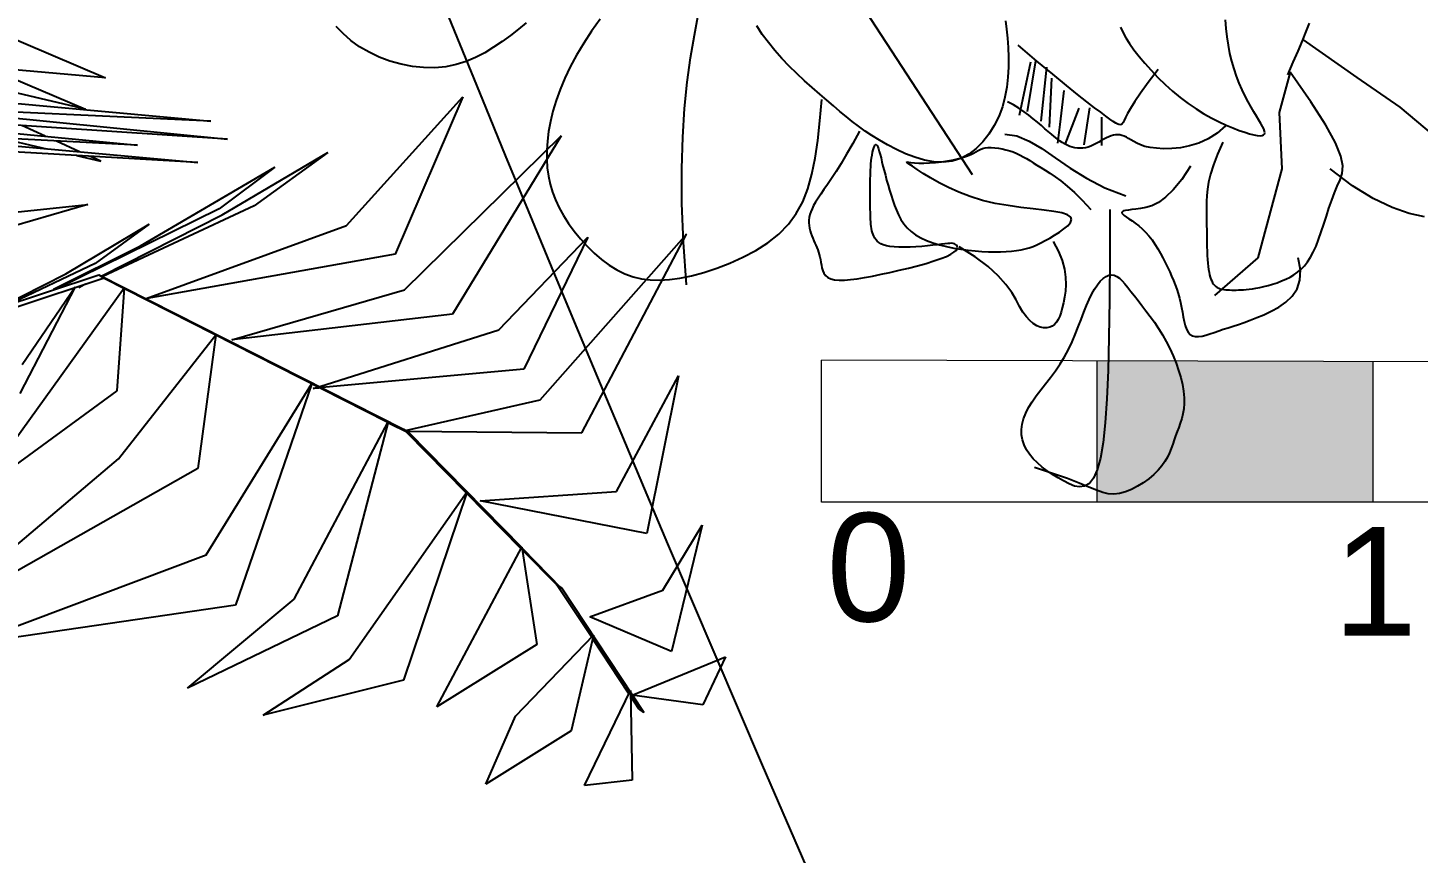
# Model space of a CAD drawing. Header units: metres. Extents: x 10 to 239, y 2 to 253.
# Drawn here: x 80.81 to 85.85, y 92.05 to 95.04 of the extents above; entities that cross this region are included whole.
import ezdxf

# ---------------------------------------------------------------- set-up
doc = ezdxf.new("R2010")
doc.units = ezdxf.units.M
doc.header["$MEASUREMENT"] = 0
for name, color, linetype in [('1', 7, 'Continuous'), ('1gris oscuro', 253, 'Continuous'), ('cot200', 9, 'Continuous')]:
    doc.layers.add(name, color=color, linetype=linetype)
doc.layers.add('barrera', color=7, linetype='Continuous', lineweight=0, true_color=0x9dbb63)
doc.layers.add('bloques ARBOLES', color=7, linetype='Continuous', true_color=0xb8d897)
doc.styles.add('Annotative', font='arial.ttf')

# ---------------------------------------------------------------- blocks, each defined once
blk = doc.blocks.new('A$C6F4E7DED')
for p, q in [((1323, 623.1), (1116.3, 306.1)), ((872.7, 446.1), (873.5, 454.3)), ((1084.4, 453.5), (1083.4, 445.3)), ((1382.6, 439.7), (1378.8, 460.6)), ((1472.9, 454.8), (1481.1, 443.3)), ((793.4, 451.2), (796.4, 443.1)), ((796.4, 443.1), (799.9, 434.3)), ((871.8, 438.1), (872.7, 446.1)), ((971.8, 442.4), (968.9, 437.1)), ((974.2, 447.4), (971.8, 442.4)), ((1083.4, 445.3), (1082.6, 436.7)), ((1311.7, 432.5), (1317.5, 440.4)), ((1317.5, 440.4), (1322.6, 448.5)), ((1481.1, 443.3), (1488.6, 431.9)), ((1543.9, 451.4), (1551.3, 445.3)), ((1551.3, 445.3), (1558.9, 439.4)), ((1711.8, 434.5), (1719.3, 441.1)), ((1719.3, 441.1), (1726.1, 447.9)), ((747.2, 399), (798.8, 435.1)), ((799.9, 434.3), (804, 424.4)), ((869.2, 422.2), (870.7, 430)), ((870.7, 430), (871.8, 438.1)), ((965.4, 431.6), (961.2, 425.6)), ((968.9, 437.1), (965.4, 431.6)), ((1054.2, 414.8), (1072.1, 429.9)), ((1081.9, 427.7), (1081.5, 418.5)), ((1082.6, 436.7), (1081.9, 427.7)), ((1305.5, 424.8), (1311.7, 432.5)), ((1386.2, 417.9), (1382.6, 439.7)), ((1488.6, 431.9), (1495.5, 420.5)), ((1558.9, 439.4), (1566.8, 433.5)), ((1566.8, 433.5), (1575, 428)), ((1575, 428), (1583.4, 422.8)), ((1694.4, 423.2), (1703.5, 428.5)), ((1703.5, 428.5), (1711.8, 434.5)), ((804, 424.4), (808.8, 413.6)), ((808.8, 413.6), (814.2, 401.6)), ((865.3, 407.3), (867.4, 414.6)), ((867.4, 414.6), (869.2, 422.2)), ((956.4, 419.3), (950.9, 412.8)), ((961.2, 425.6), (956.4, 419.3)), ((1038.9, 402.1), (1054.2, 414.8)), ((1055.7, 414.9), (1063.7, 366.4)), ((1060.5, 413.8), (1071.2, 362.7)), ((1081.5, 418.5), (1081.5, 409)), ((1291.6, 409.9), (1298.7, 417.3)), ((1298.7, 417.3), (1305.5, 424.8)), ((1389.4, 394.6), (1386.2, 417.9)), ((1495.5, 420.5), (1501.6, 409.3)), ((1583.4, 422.8), (1592.3, 418.3)), ((1592.3, 418.3), (1601.4, 414.4)), ((1601.4, 414.4), (1611, 411.4)), ((1663.8, 411.7), (1674.4, 414.7)), ((1674.4, 414.7), (1684.6, 418.6)), ((1684.6, 418.6), (1694.4, 423.2)), ((791.6, 375.7), (811.6, 404.2)), ((811.6, 404.2), (822, 365.5)), ((860.3, 393.5), (862.9, 400.2)), ((862.9, 400.2), (865.3, 407.3)), ((938, 406.7), (947.5, 394.4)), ((944.8, 406), (938.3, 399.2)), ((950.9, 412.8), (944.8, 406)), ((1026, 391.5), (1038.9, 402.1)), ((1045, 409), (1050.4, 357.3)), ((1081.5, 409), (1082, 399.5)), ((1276.9, 396), (1284.3, 402.8)), ((1284.3, 402.8), (1291.6, 409.9)), ((1501.6, 409.3), (1506.9, 398.3)), ((1611, 411.4), (1621, 409.3)), ((1621, 409.3), (1631.4, 408.4)), ((1631.4, 408.4), (1642.1, 408.5)), ((1642.1, 408.5), (1652.9, 409.6)), ((1652.9, 409.6), (1663.8, 411.7)), ((705.9, 370.7), (747.2, 399)), ((854.7, 381.3), (857.5, 387.2)), ((857.5, 387.2), (860.3, 393.5)), ((931.4, 392.5), (924.2, 386)), ((938.3, 399.2), (931.4, 392.5)), ((947.5, 394.4), (954.9, 384.2)), ((1015.2, 382.8), (1026, 391.5)), ((1028.5, 386.6), (1032.2, 354.1)), ((1040.2, 398.4), (1042.4, 351.5)), ((1082, 399.5), (1083.1, 389.9)), ((1083.1, 389.9), (1084.9, 380.3)), ((1262.5, 383.2), (1269.6, 389.4)), ((1269.6, 389.4), (1276.9, 396)), ((1392, 369.4), (1389.4, 394.6)), ((1506.9, 398.3), (1511.4, 387.6)), ((1511.4, 387.6), (1515.2, 377.1)), ((777.4, 353.5), (791.6, 375.7)), ((849, 370.7), (851.8, 375.7)), ((851.8, 375.7), (854.7, 381.3)), ((909.2, 374.1), (901.6, 368.9)), ((916.8, 379.8), (909.2, 374.1)), ((924.2, 386), (916.8, 379.8)), ((954.9, 384.2), (960.4, 376)), ((960.4, 376), (964.5, 369.5)), ((999.1, 370.1), (1006.3, 375.8)), ((1006.3, 375.8), (1015.2, 382.8)), ((1076.8, 372.8), (1082.5, 375.8)), ((1084.9, 380.3), (1087.4, 370.9)), ((1249.3, 371.8), (1255.7, 377.3)), ((1255.7, 377.3), (1262.5, 383.2)), ((1262.3, 357.5), (1260.5, 378.1)), ((1515.2, 377.1), (1518.2, 366.9)), ((602.7, 283), (705.9, 370.7)), ((822, 365.5), (819.4, 311.4)), ((841.6, 358.3), (843.9, 361.9)), ((843.9, 361.9), (846.4, 366.1)), ((846.4, 366.1), (849, 370.7)), ((886.7, 360.1), (879.6, 356.5)), ((894.1, 364.2), (886.7, 360.1)), ((901.6, 368.9), (894.1, 364.2)), ((964.5, 369.5), (967.3, 364.5)), ((967.3, 364.5), (969.2, 360.7)), ((969.2, 360.7), (970.5, 358)), ((984.4, 359.2), (988.3, 362.1)), ((988.3, 362.1), (993.1, 365.7)), ((992.3, 361.1), (992.3, 333.9)), ((993.1, 365.7), (999.1, 370.1)), ((1004, 370.1), (1009.3, 334.4)), ((1014.1, 369.6), (1027.4, 335)), ((1057.7, 359.6), (1062, 362.9)), ((1062, 362.9), (1066.6, 366.3)), ((1066.6, 366.3), (1071.6, 369.6)), ((1071.6, 369.6), (1076.8, 372.8)), ((1087.4, 370.9), (1090.9, 361.7)), ((1090.9, 361.7), (1095.2, 353)), ((1231.3, 356.9), (1237.2, 361.6)), ((1237.2, 361.6), (1243.2, 366.6)), ((1243.2, 366.6), (1249.3, 371.8)), ((1393.8, 342), (1392, 369.4)), ((1518.2, 366.9), (1520.6, 357)), ((768.1, 336.6), (777.4, 353.5)), ((835.7, 346.2), (836, 347.8)), ((836, 347.8), (836.8, 349.8)), ((836.8, 349.8), (838, 352.2)), ((838, 352.2), (839.6, 355)), ((839.6, 355), (841.6, 358.3)), ((855.1, 346.6), (850.4, 345.2)), ((860.4, 348.4), (855.1, 346.6)), ((866.3, 350.7), (860.4, 348.4)), ((872.7, 353.3), (866.3, 350.7)), ((879.6, 356.5), (872.7, 353.3)), ((873.5, 352.6), (881.6, 345.7)), ((970.5, 358), (971.6, 356.1)), ((971.6, 356.1), (972.5, 354.7)), ((972.5, 354.7), (973.6, 354)), ((973.6, 354), (974.9, 353.8)), ((974.9, 353.8), (976.6, 354.2)), ((976.6, 354.2), (978.6, 355.3)), ((978.6, 355.3), (981.2, 356.9)), ((981.2, 356.9), (984.4, 359.2)), ((1032.2, 354.1), (1034.4, 336)), ((1040.4, 344.7), (1043.4, 347.3)), ((1043.4, 347.3), (1046.6, 350)), ((1046.6, 350), (1050, 353.1)), ((1050, 353.1), (1053.7, 356.2)), ((1053.7, 356.2), (1057.7, 359.6)), ((1095.2, 353), (1100.2, 344.8)), ((1212.4, 343.4), (1219, 347.8)), ((1219, 347.8), (1225.3, 352.3)), ((1224.3, 347.5), (1230.8, 335.7)), ((1225.3, 352.3), (1231.3, 356.9)), ((1264.4, 338.7), (1262.3, 357.5)), ((1520.6, 357), (1522.4, 347.4)), ((1522.4, 347.4), (1523.5, 338.2)), ((762.9, 323.8), (768.1, 336.6)), ((836, 344.9), (835.7, 346.2)), ((836.9, 344), (836, 344.9)), ((838.3, 343.5), (836.9, 344)), ((840.4, 343.3), (838.3, 343.5)), ((843.1, 343.6), (840.4, 343.3)), ((846.4, 344.2), (843.1, 343.6)), ((850.4, 345.2), (846.4, 344.2)), ((876.1, 337.2), (881.2, 325.5)), ((881.6, 345.7), (890.2, 340.3)), ((890.2, 340.3), (899, 336.3)), ((899, 336.3), (907.9, 333.5)), ((907.9, 333.5), (916.7, 331.8)), ((950.7, 333.1), (954.9, 334.5)), ((954.9, 334.5), (958.5, 336)), ((958.5, 336), (961.5, 337.6)), ((961.5, 337.6), (964.1, 339.2)), ((964.1, 339.2), (966.4, 340.6)), ((966.4, 340.6), (968.5, 341.9)), ((968.5, 341.9), (970.6, 342.9)), ((970.6, 342.9), (972.7, 343.6)), ((972.7, 343.6), (974.7, 344)), ((974.7, 344), (976.8, 344.2)), ((976.8, 344.2), (978.8, 344.1)), ((978.8, 344.1), (980.9, 343.8)), ((980.9, 343.8), (983.1, 343.2)), ((983.1, 343.2), (985.3, 342.3)), ((985.3, 342.3), (987.6, 341.2)), ((987.6, 341.2), (990, 340)), ((990, 340), (992.4, 338.6)), ((992.4, 338.6), (994.9, 337.2)), ((994.9, 337.2), (997.4, 335.8)), ((997.4, 335.8), (999.9, 334.5)), ((999.9, 334.5), (1002.5, 333.4)), ((1002.5, 333.4), (1005.1, 332.4)), ((1022.8, 333.1), (1025.3, 334.2)), ((1025.3, 334.2), (1027.7, 335.4)), ((1027.7, 335.4), (1030.1, 336.8)), ((1030.1, 336.8), (1032.5, 338.5)), ((1032.5, 338.5), (1035, 340.3)), ((1035, 340.3), (1037.7, 342.4)), ((1037.7, 342.4), (1040.4, 344.7)), ((1061.8, 338.2), (1049.7, 330.9)), ((1073.5, 343.1), (1061.8, 338.2)), ((1085, 344.9), (1073.5, 343.1)), ((1100.2, 344.8), (1106, 337.4)), ((1106, 337.4), (1112.5, 330.9)), ((1189, 330), (1197.4, 334.4)), ((1197.4, 334.4), (1205.2, 338.9)), ((1205.2, 338.9), (1212.4, 343.4)), ((1207.5, 334), (1206.9, 332.6)), ((1208.2, 334.8), (1207.5, 334)), ((1208.8, 335), (1208.2, 334.8)), ((1209.5, 334.5), (1208.8, 335)), ((1210.1, 333.4), (1209.5, 334.5)), ((1210.7, 331.8), (1210.1, 333.4)), ((1230.8, 335.7), (1236.7, 325.5)), ((1266.8, 321.8), (1264.4, 338.7)), ((1394.7, 311.8), (1393.8, 342)), ((1523.5, 338.2), (1524.1, 329.3)), ((761, 314.3), (762.9, 323.8)), ((881.2, 325.5), (885.1, 315.3)), ((916.7, 331.8), (925, 330.9)), ((925, 330.9), (932.8, 330.7)), ((932.8, 330.7), (939.7, 331.2)), ((939.7, 331.2), (945.7, 332)), ((945.7, 332), (950.7, 333.1)), ((1005.1, 332.4), (1007.7, 331.8)), ((1007.7, 331.8), (1010.2, 331.4)), ((1010.2, 331.4), (1012.8, 331.2)), ((1012.8, 331.2), (1015.3, 331.4)), ((1015.3, 331.4), (1017.9, 331.7)), ((1017.9, 331.7), (1020.4, 332.3)), ((1020.4, 332.3), (1022.8, 333.1)), ((1036.7, 322), (1022.5, 312.3)), ((1049.7, 330.9), (1036.7, 322)), ((1064.2, 321.3), (1061, 319.4)), ((1067.3, 323.1), (1064.2, 321.3)), ((1070.4, 324.8), (1067.3, 323.1)), ((1073.6, 326.3), (1070.4, 324.8)), ((1076.9, 327.7), (1073.6, 326.3)), ((1080.3, 328.9), (1076.9, 327.7)), ((1083.9, 329.9), (1080.3, 328.9)), ((1087.6, 330.8), (1083.9, 329.9)), ((1091.2, 331.4), (1087.6, 330.8)), ((1094.7, 331.8), (1091.2, 331.4)), ((1098.1, 332), (1094.7, 331.8)), ((1101.2, 331.9), (1098.1, 332)), ((1103.9, 331.6), (1101.2, 331.9)), ((1106.4, 331), (1103.9, 331.6)), ((1108.5, 330.1), (1106.4, 331)), ((1110.6, 329.1), (1108.5, 330.1)), ((1112.7, 327.9), (1110.6, 329.1)), ((1112.5, 330.9), (1119.6, 325.5)), ((1115, 326.6), (1112.7, 327.9)), ((1117.6, 325.2), (1115, 326.6)), ((1120.8, 323.9), (1117.6, 325.2)), ((1119.6, 325.5), (1127.3, 321.5)), ((1124.6, 322.6), (1120.8, 323.9)), ((1129.1, 321.3), (1124.6, 322.6)), ((1127.3, 321.5), (1135.5, 318.9)), ((1134.3, 320.2), (1129.1, 321.3)), ((1139.9, 319.2), (1134.3, 320.2)), ((1153, 318.3), (1162.1, 319.9)), ((1162.1, 319.9), (1171.2, 322.6)), ((1171.2, 322.6), (1180.3, 326)), ((1180.3, 326), (1189, 330)), ((1203.7, 322), (1202.8, 318.3)), ((1204.6, 325.3), (1203.7, 322)), ((1205.4, 328.2), (1204.6, 325.3)), ((1206.1, 330.7), (1205.4, 328.2)), ((1206.9, 332.6), (1206.1, 330.7)), ((1211.3, 329.8), (1210.7, 331.8)), ((1211.8, 327.4), (1211.3, 329.8)), ((1212.3, 324.8), (1211.8, 327.4)), ((1212.8, 322), (1212.3, 324.8)), ((1213.1, 319.1), (1212.8, 322)), ((1236.7, 325.5), (1242, 316.7)), ((1269.9, 306.4), (1266.8, 321.8)), ((1524.1, 320.7), (1523.6, 312.5)), ((1524.1, 329.3), (1524.1, 320.7)), ((751.6, 295.2), (773, 311.4)), ((761.5, 307), (761, 314.3)), ((763.6, 301), (761.5, 307)), ((819.4, 311.4), (842.6, 226.4)), ((885.1, 315.3), (887.8, 306.6)), ((887.8, 306.6), (889.7, 298.9)), ((907.1, 314), (915.5, 301.2)), ((1022.5, 312.3), (1006.7, 302.5)), ((1041.8, 307.3), (1036.8, 304)), ((1046.3, 310.2), (1041.8, 307.3)), ((1050.4, 312.7), (1046.3, 310.2)), ((1054.2, 315), (1050.4, 312.7)), ((1057.7, 317.3), (1054.2, 315)), ((1061, 319.4), (1057.7, 317.3)), ((1135.5, 318.9), (1144.1, 317.9)), ((1145.8, 318.3), (1139.9, 319.2)), ((1144.1, 317.9), (1153, 318.3)), ((1151.6, 317.6), (1145.8, 318.3)), ((1157.3, 317.2), (1151.6, 317.6)), ((1156.2, 302.9), (1163.2, 307.2)), ((1162.7, 317), (1157.3, 317.2)), ((1167.6, 317), (1162.7, 317)), ((1163.2, 307.2), (1169, 310.9)), ((1171.7, 317.3), (1167.6, 317)), ((1169, 310.9), (1173.6, 314)), ((1175, 317.7), (1171.7, 317.3)), ((1173.6, 314), (1176.8, 316.1)), ((1177.5, 318), (1175, 317.7)), ((1176.8, 316.1), (1178.7, 317.4)), ((1179, 318.2), (1177.5, 318)), ((1178.7, 317.4), (1179.4, 318.1)), ((1179.4, 318.1), (1179, 318.2)), ((1200.7, 310), (1199.5, 305.4)), ((1201.8, 314.2), (1200.7, 310)), ((1202.8, 318.3), (1201.8, 314.2)), ((1213.4, 316.2), (1213.1, 319.1)), ((1213.6, 313.3), (1213.4, 316.2)), ((1213.8, 310.5), (1213.6, 313.3)), ((1213.9, 307.7), (1213.8, 310.5)), ((1213.9, 304.9), (1213.9, 307.7)), ((1242, 316.7), (1246.8, 309)), ((1246.8, 309), (1251.2, 302.4)), ((1394.5, 278.4), (1394.7, 311.8)), ((1523.6, 312.5), (1522.5, 304.6)), ((731.8, 283.1), (751.6, 295.2)), ((766.3, 295.1), (763.6, 301)), ((769.1, 288.6), (766.3, 295.1)), ((889.7, 298.9), (890.8, 292.1)), ((915.5, 301.2), (923.5, 291.4)), ((989, 293.3), (969, 285.6)), ((1006.7, 302.5), (989, 293.3)), ((1025.1, 295), (1018.3, 288.9)), ((1031.2, 300), (1025.1, 295)), ((1036.8, 304), (1031.2, 300)), ((1129, 289.1), (1139, 293.6)), ((1139, 293.6), (1148.1, 298.3)), ((1148.1, 298.3), (1156.2, 302.9)), ((1197, 296), (1195.6, 291.1)), ((1198.3, 300.8), (1197, 296)), ((1199.5, 305.4), (1198.3, 300.8)), ((1214, 302.3), (1213.9, 304.9)), ((1214, 299.7), (1214, 302.3)), ((1214, 297.2), (1214, 299.7)), ((1214, 294.9), (1214, 297.2)), ((1214, 292.6), (1214, 294.9)), ((1251.2, 302.4), (1255, 296.7)), ((1255, 296.7), (1258.5, 291.8)), ((1273.8, 292.5), (1269.9, 306.4)), ((1520.8, 296.9), (1518.6, 289.3)), ((1522.5, 304.6), (1520.8, 296.9)), ((713.8, 274.5), (731.8, 283.1)), ((771.7, 281.5), (769.1, 288.6)), ((774.3, 274), (771.7, 281.5)), ((890.8, 292.1), (891.4, 286)), ((891.4, 286), (891.6, 280.2)), ((891.6, 280.2), (891.6, 274.7)), ((923.5, 291.4), (930.9, 284.3)), ((930.9, 284.3), (937.8, 279.4)), ((1010.8, 281.6), (1002.5, 272.7)), ((1018.3, 288.9), (1010.8, 281.6)), ((1094.3, 278.5), (1106.5, 281.3)), ((1106.5, 281.3), (1118.1, 284.9)), ((1118.1, 284.9), (1129, 289.1)), ((1192.5, 281.3), (1190.8, 276.5)), ((1194.1, 286.2), (1192.5, 281.3)), ((1195.6, 291.1), (1194.1, 286.2)), ((1214, 290.4), (1214, 292.6)), ((1214, 288.3), (1214, 290.4)), ((1214, 286.1), (1214, 288.3)), ((1214, 284), (1214, 286.1)), ((1214, 281.8), (1214, 284)), ((1214, 279.6), (1214, 281.8)), ((1258.5, 291.8), (1261.5, 287.3)), ((1261.5, 287.3), (1264.1, 283.3)), ((1264.1, 283.3), (1266.4, 279.7)), ((1278.7, 280), (1273.8, 292.5)), ((1284.9, 268.7), (1278.7, 280)), ((1515.7, 281.8), (1512.2, 274.3)), ((1518.6, 289.3), (1515.7, 281.8)), ((682.7, 265.7), (697.4, 268.9)), ((697.4, 268.9), (713.8, 274.5)), ((776.8, 266.3), (774.3, 274)), ((891.6, 274.7), (891.6, 269.1)), ((891.6, 269.1), (891.6, 263.5)), ((937.8, 279.4), (944.1, 276.2)), ((944.1, 276.2), (949.9, 274.4)), ((949.9, 274.4), (955, 273.4)), ((955, 273.4), (959.5, 273)), ((959.5, 273), (963.4, 272.6)), ((963.4, 272.6), (966.6, 272.1)), ((966.6, 272.1), (969.2, 271.7)), ((970.5, 266.8), (968.5, 265.3)), ((969.2, 271.7), (971.1, 271.2)), ((972, 268), (970.5, 266.8)), ((971.1, 271.2), (972.3, 270.6)), ((972.8, 269), (972, 268)), ((972.3, 270.6), (972.9, 269.9)), ((972.9, 269.9), (972.8, 269)), ((984.4, 272.7), (984.5, 226.9)), ((1021.9, 265.4), (1024.9, 267.6)), ((1024.9, 267.6), (1030.3, 269.3)), ((1030.3, 269.3), (1037.9, 270.7)), ((1037.9, 270.7), (1047.2, 271.9)), ((1047.2, 271.9), (1058, 273.2)), ((1058, 273.2), (1069.7, 274.6)), ((1069.7, 274.6), (1081.9, 276.3)), ((1081.9, 276.3), (1094.3, 278.5)), ((1187, 267.4), (1184.6, 263)), ((1189, 271.9), (1187, 267.4)), ((1190.8, 276.5), (1189, 271.9)), ((1213.8, 265.4), (1213.9, 267.7)), ((1213.9, 270.2), (1214, 272.6)), ((1213.9, 267.7), (1213.9, 270.2)), ((1214, 277.3), (1214, 279.6)), ((1214, 275), (1214, 277.3)), ((1214, 272.6), (1214, 275)), ((1266.4, 279.7), (1268.3, 276.4)), ((1268.3, 276.4), (1269.8, 273.3)), ((1269.8, 273.3), (1271.1, 270.4)), ((1271.1, 270.4), (1272, 267.7)), ((1272, 267.7), (1272.6, 265)), ((1292.5, 258.4), (1284.9, 268.7)), ((1393.1, 241.4), (1394.5, 278.4)), ((1508, 266.8), (1503.2, 259.3)), ((1512.2, 274.3), (1508, 266.8)), ((779.2, 258.6), (776.8, 266.3)), ((781.7, 251.1), (779.2, 258.6)), ((891.6, 258), (891.5, 252.5)), ((891.6, 263.5), (891.6, 258)), ((953.3, 254), (950.1, 250.8)), ((956.7, 256.9), (953.3, 254)), ((960, 259.4), (956.7, 256.9)), ((963.1, 261.7), (960, 259.4)), ((966, 263.6), (963.1, 261.7)), ((968.5, 265.3), (966, 263.6)), ((1021.1, 262.9), (1021.9, 265.4)), ((1022.2, 260.1), (1021.1, 262.9)), ((1024.7, 257.1), (1022.2, 260.1)), ((1028.4, 254), (1024.7, 257.1)), ((1032.7, 250.9), (1028.4, 254)), ((1178.7, 255.1), (1174.9, 251.5)), ((1181.9, 258.9), (1178.7, 255.1)), ((1184.6, 263), (1181.9, 258.9)), ((1212.4, 252.3), (1212.8, 254.3)), ((1212.8, 254.3), (1213.1, 256.4)), ((1213.1, 256.4), (1213.4, 258.5)), ((1213.4, 258.5), (1213.6, 260.7)), ((1213.6, 260.7), (1213.7, 263)), ((1213.7, 263), (1213.8, 265.4)), ((1272.3, 254.7), (1271.6, 252.2)), ((1272.7, 257.3), (1272.3, 254.7)), ((1272.6, 265), (1272.9, 262.4)), ((1272.9, 259.9), (1272.7, 257.3)), ((1272.9, 262.4), (1272.9, 259.9)), ((1301.7, 249.1), (1292.5, 258.4)), ((1503.2, 259.3), (1497.8, 251.8)), ((784.2, 244), (781.7, 251.1)), ((786.7, 237.5), (784.2, 244)), ((891.4, 242.1), (891.3, 237.3)), ((891.5, 247.2), (891.4, 242.1)), ((891.5, 252.5), (891.5, 247.2)), ((943.9, 243.4), (941.1, 239.3)), ((946.9, 247.3), (943.9, 243.4)), ((950.1, 250.8), (946.9, 247.3)), ((1037.4, 248), (1032.7, 250.9)), ((1038.6, 241.8), (1033.6, 232.4)), ((1042, 245.2), (1037.4, 248)), ((1046.4, 242.8), (1042, 245.2)), ((1050.4, 240.7), (1046.4, 242.8)), ((1054.2, 238.9), (1050.4, 240.7)), ((1133.3, 239.8), (1134.5, 240.1)), ((1134.5, 240.1), (1135.9, 240.2)), ((1135.9, 240.2), (1137.7, 240.1)), ((1137.7, 240.1), (1139.8, 240)), ((1139.8, 240), (1142.5, 239.7)), ((1153.9, 240.6), (1147.5, 238.7)), ((1160, 242.8), (1153.9, 240.6)), ((1165.6, 245.4), (1160, 242.8)), ((1170.6, 248.3), (1165.6, 245.4)), ((1174.9, 251.5), (1170.6, 248.3)), ((1203.8, 239.7), (1205.8, 240.9)), ((1205.8, 240.9), (1207.3, 242.2)), ((1207.3, 242.2), (1208.6, 243.7)), ((1208.6, 243.7), (1209.7, 245.2)), ((1209.7, 245.2), (1210.6, 246.9)), ((1210.6, 246.9), (1211.3, 248.6)), ((1211.3, 248.6), (1211.9, 250.4)), ((1211.9, 250.4), (1212.4, 252.3)), ((1267.2, 240.5), (1266.2, 238.3)), ((1268.2, 242.7), (1267.2, 240.5)), ((1269.1, 245), (1268.2, 242.7)), ((1270, 247.3), (1269.1, 245)), ((1270.9, 249.8), (1270, 247.3)), ((1271.6, 252.2), (1270.9, 249.8)), ((1312.2, 240.8), (1301.7, 249.1)), ((1323.8, 233.3), (1312.2, 240.8)), ((1390.3, 200.4), (1393.1, 241.4)), ((1491.8, 244.5), (1485.4, 237.5)), ((1497.8, 251.8), (1491.8, 244.5)), ((789.3, 231.8), (786.7, 237.5)), ((792.1, 226.8), (789.3, 231.8)), ((794.9, 222.4), (792.1, 226.8)), ((891, 228.6), (890.8, 224.8)), ((891.2, 232.8), (891, 228.6)), ((891.3, 237.3), (891.2, 232.8)), ((935.9, 230.6), (933.4, 226.2)), ((938.4, 235), (935.9, 230.6)), ((941.1, 239.3), (938.4, 235)), ((984.5, 226.9), (984.8, 186)), ((1033.6, 232.4), (1030.1, 223.7)), ((1058, 237.3), (1054.2, 238.9)), ((1061.7, 236), (1058, 237.3)), ((1065.5, 234.9), (1061.7, 236)), ((1069.5, 234), (1065.5, 234.9)), ((1073.9, 233.2), (1069.5, 234)), ((1078.6, 232.7), (1073.9, 233.2)), ((1083.7, 232.3), (1078.6, 232.7)), ((1089.1, 232), (1083.7, 232.3)), ((1094.8, 232), (1089.1, 232)), ((1100.8, 232.1), (1094.8, 232)), ((1107.1, 232.4), (1100.8, 232.1)), ((1100.9, 217.9), (1113.3, 227.1)), ((1113.6, 232.9), (1107.1, 232.4)), ((1113.3, 227.1), (1128.9, 236.7)), ((1120.3, 233.7), (1113.6, 232.9)), ((1127.1, 234.6), (1120.3, 233.7)), ((1134, 235.7), (1127.1, 234.6)), ((1130.5, 236.3), (1130.8, 237.5)), ((1130.8, 234.9), (1130.5, 236.3)), ((1130.8, 237.5), (1131.4, 238.5)), ((1131.8, 233.3), (1130.8, 234.9)), ((1131.4, 238.5), (1132.3, 239.2)), ((1133.8, 231.6), (1131.8, 233.3)), ((1132.3, 239.2), (1133.3, 239.8)), ((1136.7, 229.7), (1133.8, 231.6)), ((1140.8, 237.1), (1134, 235.7)), ((1140.9, 227.6), (1136.7, 229.7)), ((1147.5, 238.7), (1140.8, 237.1)), ((1146.4, 225.5), (1140.9, 227.6)), ((1142.5, 239.7), (1145.7, 239.3)), ((1145.7, 239.3), (1149.5, 238.8)), ((1149.5, 238.8), (1154, 238.3)), ((1154, 238.3), (1159.1, 237.8)), ((1159.1, 237.8), (1164.6, 237.3)), ((1164.6, 237.3), (1170.2, 236.9)), ((1170.2, 236.9), (1175.9, 236.6)), ((1175.9, 236.6), (1181.4, 236.5)), ((1181.4, 236.5), (1186.5, 236.5)), ((1186.5, 236.5), (1191.2, 236.7)), ((1191.2, 236.7), (1195.2, 237.1)), ((1195.2, 237.1), (1198.6, 237.8)), ((1198.6, 237.8), (1201.5, 238.6)), ((1201.5, 238.6), (1203.8, 239.7)), ((1262.2, 227.1), (1261.7, 224.6)), ((1262.9, 229.5), (1262.2, 227.1)), ((1263.6, 231.8), (1262.9, 229.5)), ((1264.4, 234), (1263.6, 231.8)), ((1265.3, 236.1), (1264.4, 234)), ((1266.2, 238.3), (1265.3, 236.1)), ((1336, 226.8), (1323.8, 233.3)), ((1348.6, 221.1), (1336, 226.8)), ((1478.6, 230.9), (1471.5, 224.8)), ((1485.4, 237.5), (1478.6, 230.9)), ((797.9, 218.7), (794.9, 222.4)), ((801, 215.4), (797.9, 218.7)), ((804.4, 212.6), (801, 215.4)), ((801.6, 214.7), (803.9, 226.4)), ((802.1, 204.8), (801.6, 214.7)), ((842.6, 226.4), (883.9, 190.3)), ((889.8, 215.2), (889.3, 212.5)), ((890.2, 218.1), (889.8, 215.2)), ((890.5, 221.3), (890.2, 218.1)), ((890.8, 224.8), (890.5, 221.3)), ((929, 217.3), (927, 213)), ((931.2, 221.7), (929, 217.3)), ((933.4, 226.2), (931.2, 221.7)), ((1027.9, 215.5), (1026.7, 207.9)), ((1030.1, 223.7), (1027.9, 215.5)), ((1091.3, 209.1), (1100.9, 217.9)), ((1153, 223.3), (1146.4, 225.5)), ((1160.5, 221), (1153, 223.3)), ((1168.7, 218.7), (1160.5, 221)), ((1177.4, 216.5), (1168.7, 218.7)), ((1186.3, 214.4), (1177.4, 216.5)), ((1195.1, 212.3), (1186.3, 214.4)), ((1259.5, 213.9), (1258.4, 211.5)), ((1260.3, 216.6), (1259.5, 213.9)), ((1260.8, 219.3), (1260.3, 216.6)), ((1261.3, 222), (1260.8, 219.3)), ((1261.7, 224.6), (1261.3, 222)), ((1361.2, 216.3), (1348.6, 221.1)), ((1373.6, 212.3), (1361.2, 216.3)), ((1456.8, 214.8), (1449.2, 211)), ((1464.2, 219.4), (1456.8, 214.8)), ((1471.5, 224.8), (1464.2, 219.4)), ((804.9, 196.5), (802.1, 204.8)), ((807.9, 210.1), (804.4, 212.6)), ((811.6, 207.9), (807.9, 210.1)), ((815.6, 205.9), (811.6, 207.9)), ((819.8, 204.1), (815.6, 205.9)), ((824, 202.5), (819.8, 204.1)), ((828.3, 201.1), (824, 202.5)), ((832.5, 199.8), (828.3, 201.1)), ((884.9, 201.1), (883.8, 199.8)), ((885.8, 202.5), (884.9, 201.1)), ((886.7, 204.1), (885.8, 202.5)), ((887.5, 205.9), (886.7, 204.1)), ((888.2, 207.9), (887.5, 205.9)), ((888.8, 210.1), (888.2, 207.9)), ((889.3, 212.5), (888.8, 210.1)), ((921.6, 200.5), (920.1, 196.4)), ((923.3, 204.7), (921.6, 200.5)), ((925.1, 208.8), (923.3, 204.7)), ((927, 213), (925.1, 208.8)), ((969.9, 201.3), (967.1, 197.9)), ((972.6, 204.3), (969.9, 201.3)), ((975.2, 206.7), (972.6, 204.3)), ((977.7, 208.5), (975.2, 206.7)), ((980.2, 209.6), (977.7, 208.5)), ((982.7, 210), (980.2, 209.6)), ((985.3, 209.6), (982.7, 210)), ((988, 208.5), (985.3, 209.6)), ((990.7, 206.5), (988, 208.5)), ((993.5, 203.9), (990.7, 206.5)), ((996.2, 200.5), (993.5, 203.9)), ((998.9, 196.4), (996.2, 200.5)), ((1026.7, 207.9), (1026.4, 200.9)), ((1026.4, 200.9), (1026.8, 194.4)), ((1078.4, 193.1), (1084, 200.8)), ((1084, 200.8), (1091.3, 209.1)), ((1203.7, 210.5), (1195.1, 212.3)), ((1211.8, 208.8), (1203.7, 210.5)), ((1219.4, 207.4), (1211.8, 208.8)), ((1226.5, 206.2), (1219.4, 207.4)), ((1232.9, 205.4), (1226.5, 206.2)), ((1238.7, 205), (1232.9, 205.4)), ((1243.8, 204.9), (1238.7, 205)), ((1248.2, 205.3), (1243.8, 204.9)), ((1251.8, 206.2), (1248.2, 205.3)), ((1254.7, 207.5), (1251.8, 206.2)), ((1256.8, 209.4), (1254.7, 207.5)), ((1258.4, 211.5), (1256.8, 209.4)), ((1385.5, 209.2), (1373.6, 212.3)), ((1396.4, 206.9), (1385.5, 209.2)), ((1406.6, 205.5), (1396.4, 206.9)), ((1416.1, 204.8), (1406.6, 205.5)), ((1425, 205.1), (1416.1, 204.8)), ((1433.4, 206.2), (1425, 205.1)), ((1441.4, 208.2), (1433.4, 206.2)), ((1449.2, 211), (1441.4, 208.2)), ((809.5, 189.6), (804.9, 196.5)), ((815.5, 183.8), (809.5, 189.6)), ((836.7, 198.8), (832.5, 199.8)), ((840.6, 197.9), (836.7, 198.8)), ((844.3, 197.1), (840.6, 197.9)), ((847.7, 196.6), (844.3, 197.1)), ((850.8, 196.2), (847.7, 196.6)), ((853.7, 195.8), (850.8, 196.2)), ((856.3, 195.6), (853.7, 195.8)), ((858.8, 195.5), (856.3, 195.6)), ((861.1, 195.5), (858.8, 195.5)), ((863.3, 195.4), (861.1, 195.5)), ((865.4, 195.4), (863.3, 195.4)), ((867.5, 195.4), (865.4, 195.4)), ((869.5, 195.5), (867.5, 195.4)), ((871.4, 195.5), (869.5, 195.5)), ((873.3, 195.6), (871.4, 195.5)), ((875.1, 195.8), (873.3, 195.6)), ((876.9, 196.2), (875.1, 195.8)), ((878.5, 196.6), (876.9, 196.2)), ((880, 197.1), (878.5, 196.6)), ((881.4, 197.9), (880, 197.1)), ((882.7, 198.8), (881.4, 197.9)), ((883.8, 199.8), (882.7, 198.8)), ((917.6, 187.8), (916.5, 183.4)), ((918.8, 192.1), (917.6, 187.8)), ((920.1, 196.4), (918.8, 192.1)), ((960.8, 189.8), (957.3, 185.4)), ((964.1, 194), (960.8, 189.8)), ((967.1, 197.9), (964.1, 194)), ((1001.6, 191.7), (998.9, 196.4)), ((1004.2, 186.4), (1001.6, 191.7)), ((1026.8, 194.4), (1027.7, 188.5)), ((1027.7, 188.5), (1028.7, 183.2)), ((1074.2, 186.1), (1078.4, 193.1)), ((822.3, 179.1), (815.5, 183.8)), ((829.6, 175.1), (822.3, 179.1)), ((836.8, 171.8), (829.6, 175.1)), ((914.8, 174.2), (914, 169.7)), ((915.6, 178.8), (914.8, 174.2)), ((916.5, 183.4), (915.6, 178.8)), ((949.7, 175.5), (945.7, 170.2)), ((953.6, 180.6), (949.7, 175.5)), ((957.3, 185.4), (953.6, 180.6)), ((984.8, 186), (985.3, 149.9)), ((1006.8, 180.5), (1004.2, 186.4)), ((1009.3, 174.1), (1006.8, 180.5)), ((1011.9, 167.3), (1009.3, 174.1)), ((1028.7, 183.2), (1029.9, 178.4)), ((1029.9, 178.4), (1031.1, 174.1)), ((1031.1, 174.1), (1032.4, 170.4)), ((1064.4, 169.8), (1067.6, 174.4)), ((1067.6, 174.4), (1070.8, 179.8)), ((1070.8, 179.8), (1074.2, 186.1)), ((843.5, 169), (836.8, 171.8)), ((849.8, 166.5), (843.5, 169)), ((855.6, 164.3), (849.8, 166.5)), ((861.1, 162.5), (855.6, 164.3)), ((866.2, 160.8), (861.1, 162.5)), ((871, 159.2), (866.2, 160.8)), ((912.1, 161.5), (910.9, 158)), ((913.1, 165.4), (912.1, 161.5)), ((914, 169.7), (913.1, 165.4)), ((941.7, 164.6), (937.8, 158.7)), ((945.7, 170.2), (941.7, 164.6)), ((1014.6, 160.2), (1011.9, 167.3)), ((1017.5, 153), (1014.6, 160.2)), ((1032.4, 170.4), (1033.9, 167.2)), ((1033.9, 167.2), (1035.6, 164.6)), ((1035.6, 164.6), (1037.5, 162.4)), ((1037.5, 162.4), (1039.6, 160.8)), ((1039.6, 160.8), (1042, 159.8)), ((1047.8, 159.3), (1051, 159.9)), ((1051, 159.9), (1054.3, 161.3)), ((1054.3, 161.3), (1057.7, 163.3)), ((1057.7, 163.3), (1061.1, 166.2)), ((1061.1, 166.2), (1064.4, 169.8)), ((875.6, 157.8), (871, 159.2)), ((880, 156.3), (875.6, 157.8)), ((884.3, 154.9), (880, 156.3)), ((888.4, 153.5), (884.3, 154.9)), ((892.3, 152.3), (888.4, 153.5)), ((896, 151.4), (892.3, 152.3)), ((899.4, 150.9), (896, 151.4)), ((902.5, 150.9), (899.4, 150.9)), ((905.2, 151.5), (902.5, 150.9)), ((907.5, 152.9), (905.2, 151.5)), ((909.4, 155.1), (907.5, 152.9)), ((910.9, 158), (909.4, 155.1)), ((933.9, 152.5), (930.3, 146)), ((937.8, 158.7), (933.9, 152.5)), ((985.3, 149.9), (986, 118.3)), ((1020.6, 145.7), (1017.5, 153)), ((1042, 159.8), (1044.8, 159.2)), ((1044.8, 159.2), (1047.8, 159.3)), ((926.9, 139.3), (923.7, 132.4)), ((930.3, 146), (926.9, 139.3)), ((1024, 138.5), (1020.6, 145.7)), ((1027.9, 131.4), (1024, 138.5)), ((920.9, 125.4), (918.5, 118.4)), ((923.7, 132.4), (920.9, 125.4)), ((1032.1, 124.6), (1027.9, 131.4)), ((1036.6, 118.1), (1032.1, 124.6)), ((916.4, 111.5), (914.8, 104.8)), ((918.5, 118.4), (916.4, 111.5)), ((986, 118.3), (987.2, 91.1)), ((1041.3, 111.8), (1036.6, 118.1)), ((1046, 105.7), (1041.3, 111.8)), ((913.7, 98.4), (913.1, 92.3)), ((914.8, 104.8), (913.7, 98.4)), ((1050.6, 99.8), (1046, 105.7)), ((1054.9, 94), (1050.6, 99.8)), ((1058.9, 88.4), (1054.9, 94)), ((913.1, 92.3), (913, 86.8)), ((913, 86.8), (913.5, 81.6)), ((913.5, 81.6), (914.3, 76.8)), ((987.2, 91.1), (988.7, 68.2)), ((1062.3, 82.9), (1058.9, 88.4)), ((1065, 77.5), (1062.3, 82.9)), ((914.3, 76.8), (915.4, 72.3)), ((915.4, 72.3), (916.8, 68)), ((916.8, 68), (918.2, 63.9)), ((988.7, 68.2), (990.7, 49.3)), ((1067, 72.1), (1065, 77.5)), ((1068.3, 66.9), (1067, 72.1)), ((1069, 61.7), (1068.3, 66.9)), ((918.2, 63.9), (919.8, 59.9)), ((919.8, 59.9), (921.3, 55.8)), ((921.3, 55.8), (922.7, 51.8)), ((1068.1, 51.8), (1068.9, 56.7)), ((1068.9, 56.7), (1069, 61.7)), ((922.7, 51.8), (924.1, 47.7)), ((924.1, 47.7), (925.5, 43.6)), ((925.5, 43.6), (927.2, 39.5)), ((990.7, 49.3), (993.3, 34.4)), ((1061.5, 38.1), (1064.4, 42.5)), ((1064.4, 42.5), (1066.6, 47.1)), ((1066.6, 47.1), (1068.1, 51.8)), ((927.2, 39.5), (929.2, 35.3)), ((929.2, 35.3), (931.6, 31.1)), ((931.6, 31.1), (934.5, 27)), ((934.5, 27), (938, 22.8)), ((993.3, 34.4), (996.4, 23.1)), ((1049.3, 25.9), (1053.8, 29.8)), ((1053.8, 29.8), (1057.9, 33.8)), ((1057.9, 33.8), (1061.5, 38.1)), ((938, 22.8), (942.2, 18.6)), ((942.2, 18.6), (947, 14.6)), ((947, 14.6), (952.3, 10.8)), ((996.4, 23.1), (1000, 15.2)), ((1000, 15.2), (1004, 10.1)), ((1013.7, 10.4), (1025, 14.8)), ((1025, 14.8), (1039.2, 19.8)), ((1028.7, 12.5), (1034, 15.5)), ((1034, 15.5), (1039.3, 18.7)), ((1039.2, 19.8), (1056.7, 25.3)), ((1039.3, 18.7), (1044.4, 22.2)), ((1044.4, 22.2), (1049.3, 25.9)), ((952.3, 10.8), (957.9, 7.4)), ((957.9, 7.4), (963.6, 4.4)), ((963.6, 4.4), (969.4, 2.2)), ((969.4, 2.2), (975.1, 0.6)), ((975.1, 0.6), (980.6, 0)), ((980.6, 0), (985.8, 0.3)), ((985.8, 0.3), (991.2, 1.6)), ((991.2, 1.6), (997.3, 3.8)), ((997.3, 3.8), (1004.6, 6.7)), ((1004, 10.1), (1008.5, 7.5)), ((1004.6, 6.7), (1013.7, 10.4)), ((1008.5, 7.5), (1013.3, 6.8)), ((1013.3, 6.8), (1018.3, 7.7)), ((1018.3, 7.7), (1023.4, 9.8)), ((1023.4, 9.8), (1028.7, 12.5))]:
    blk.add_line(p, q)
blk = doc.blocks.new('A$C16B70096')
for p, q in [((828, 826.5), (662.5, 756)), ((842, 789.5), (684, 722.5)), ((662.5, 756), (788.5, 767)), ((684, 722.5), (834.5, 757.5)), ((280.5, 735.5), (353, 567.5)), ((405, 598), (280.5, 735.5)), ((764, 729), (550, 709.5)), ((799, 717), (532, 690.5)), ((550, 709.5), (766, 719.5)), ((532, 690.5), (796.5, 708)), ((785.5, 699), (628.5, 684)), ((727, 693.5), (752, 705)), ((175.5, 694), (291.5, 503.5)), ((343, 529.5), (175.5, 694)), ((838.5, 690.5), (564, 665.5)), ((628.5, 684), (814, 693.5)), ((715, 688.5), (690.5, 677)), ((774, 691.5), (725.5, 680)), ((425, 676), (503.5, 619)), ((538, 609.5), (425, 676)), ((564, 665.5), (849, 682)), ((693.5, 673), (667.5, 667)), ((667.5, 667), (678.5, 672)), ((481.5, 660.5), (541, 616)), ((625, 576.5), (481.5, 660.5)), ((503.5, 619), (665.5, 543.5)), ((666.5, 544.5), (538, 609.5)), ((541, 616), (714.5, 530.5)), ((681.5, 620.5), (830.5, 577.5)), ((824, 605.5), (681.5, 620.5)), ((619, 520), (405, 598)), ((616, 599.5), (673.5, 557.5)), ((705, 546.5), (616, 599.5)), ((41.5, 589), (198.5, 411.5)), ((153.5, 376.5), (41.5, 589)), ((147, 585.5), (215.5, 444.5)), ((242, 486.5), (147, 585.5)), ((353, 567.5), (618.5, 520)), ((718, 530), (625, 576.5)), ((673.5, 557.5), (768, 512.5)), ((669.5, 545.5), (344, 380.5)), ((361.5, 388), (664, 541.5)), ((664, 541.5), (669.5, 545.5)), ((669.5, 545.5), (664, 542)), ((664, 542), (758.5, 510.5)), ((870.5, 479), (669.5, 545.5)), ((684, 535.5), (691, 532)), ((691, 532), (685.5, 535)), ((777, 510), (705, 546.5)), ((527.5, 476), (343, 529.5)), ((769, 355.5), (642.5, 531.5)), ((642.5, 531.5), (650.5, 421.5)), ((751.5, 449.5), (695, 532.5)), ((695, 532.5), (754, 418.5)), ((291.5, 503.5), (527.5, 476)), ((433.5, 426), (242, 486.5)), ((648.5, 349), (544.5, 481.5)), ((544.5, 481.5), (564, 338.5)), ((50, 437.5), (84, 269)), ((116.5, 314), (50, 437.5)), ((215.5, 444.5), (431, 425)), ((434.5, 424.5), (440.5, 424)), ((440.5, 424), (436, 425.5)), ((555, 246.5), (442, 429.5)), ((442, 429.5), (523.5, 192.5)), ((650.5, 421.5), (849.5, 276)), ((198.5, 411.5), (341, 379)), ((339, 376.5), (360, 387)), ((461, 199), (360.5, 388.5)), ((360.5, 388.5), (414.5, 181)), ((340.5, 378.5), (153.5, 376.5)), ((338.5, 377), (218, 254.5)), ((277.5, 313), (340.5, 377)), ((344, 380.5), (338.5, 377)), ((344, 380.5), (339, 376.5)), ((342.5, 379), (344, 380.5)), ((858.5, 171.5), (648.5, 349)), ((564, 338.5), (858.5, 171.5)), ((262, 304), (116.5, 314)), ((402, 134.5), (276, 314)), ((276, 314), (344, 112.5)), ((84, 269), (262, 304)), ((219, 253.5), (276, 311.5)), ((25, 278), (57.5, 143)), ((67, 208.5), (25, 278)), ((217, 253), (175, 210.5)), ((217.5, 254.5), (201.5, 150.5)), ((308.5, 84), (217.5, 254.5)), ((180.5, 214.5), (216.5, 251)), ((808.5, 151), (555, 246.5)), ((145, 180), (67, 208.5)), ((175, 211), (87, 78)), ((143.5, 159), (180.5, 214.5)), ((180.5, 214.5), (175, 211)), ((175, 210.5), (180.5, 214.5)), ((575, 104), (461, 199)), ((57.5, 143), (145, 180)), ((414.5, 181), (575, 104)), ((523.5, 192.5), (808.5, 151)), ((103.5, 98.5), (141.5, 156)), ((224.5, 74), (141, 160.5)), ((141, 160.5), (165, 58.5)), ((201.5, 150.5), (308.5, 84)), ((0, 137.5), (24, 86)), ((99.5, 96.5), (0, 137.5)), ((494, 75), (402, 134.5)), ((344, 112.5), (494, 75)), ((24, 86), (99.5, 96.5)), ((92.5, 82), (101, 95)), ((101.5, 101.5), (99.5, 5.5)), ((150.5, 0), (101.5, 101.5)), ((87, 78), (92.5, 82)), ((256, 1.5), (224.5, 74)), ((165, 58.5), (256, 1.5)), ((99.5, 5.5), (150.5, 0))]:
    blk.add_line(p, q)
blk = doc.blocks.new('asddsd')
at = {"layer": 'bloques ARBOLES'}
for name, p, xscale, yscale, zscale in [('A$C6F4E7DED', (70.0692, 9.5477, 1.2423), -0.00378276582045174, 0.00378276582045174, 0.00378276582045174), ('A$C16B70096', (64.9516, 8.4917), -0.003392618244440136, 0.003392618244440136, 0.003392618244440136)]:
    blk.add_blockref(name, p, dxfattribs=dict(at, xscale=xscale, yscale=yscale, zscale=zscale))
blk = doc.blocks.new('EÑSLJFLASDFA')
at = {"layer": '1gris oscuro', "lineweight": 0, "ltscale": 0.002}
h = blk.add_hatch(color=256, dxfattribs=at)
h.dxf.hatch_style = 1
h.paths.add_polyline_path([(2, 0.5089), (1, 0.5119), (1, 0), (2, 0)])
h.paths.add_polyline_path([(4, 0.503), (3, 0.506), (3, 0), (4, 0)])
for p, q in [((0, 0), (0, 0.5149)), ((5, 0.5), (0, 0.5149)), ((2, 0), (2, 0.5089)), ((5, 0), (0, 0))]:
    blk.add_line(p, q, dxfattribs=at)
at = {"layer": '1gris oscuro', "ltscale": 0.02, "style": 'Annotative'}
for s, p in [('0', (0.0178, -0.4321)), ('1', (1.8548, -0.4832))]:
    blk.add_text(s, height=0.3928, dxfattribs=at).set_placement(p)

msp = doc.modelspace()

# ---------------------------------------------------------------- linework, layer by layer
at = {"layer": '1gris oscuro', "lineweight": 0, "ltscale": 0.002}
msp.add_line((84.68954, 93.32414), (84.68954, 93.83604), dxfattribs=at)
at = {"layer": 'barrera'}
for points, knots in [([(75.74284, 83.80593), (75.89193, 89.61884), (75.56165, 96.24427), (78.39904, 102.87886), (87.61077, 103.05108), (90.19518, 105.25882), (88.83637, 107.3807)], [0.1293999, 0.1293999, 0.1293999, 0.1293999, 1, 2, 3, 4, 4, 4, 4]), ([(90.10405, 104.62796), (90.09643, 104.6131), (90.08867, 104.59834), (89.92633, 104.29679), (89.72319, 104.04841), (89.26656, 103.62453), (89.01285, 103.4473), (88.47214, 103.13985), (88.18455, 103.00949), (87.19084, 102.6332), (86.41991, 102.45878), (84.83655, 102.17051), (84.01918, 102.05315), (82.44328, 101.76844), (81.68558, 101.60041), (80.6561, 101.24414), (80.31779, 101.09794), (79.67592, 100.73935), (79.37481, 100.51445), (78.82619, 99.98743), (78.58052, 99.68598), (77.89225, 98.61806), (77.53875, 97.70461), (77.18053, 96.10385), (77.08994, 95.54345), (76.95736, 94.35348), (76.91439, 93.71858), (76.81712, 91.44167), (76.81459, 89.52164), (76.71951, 85.99383), (76.68465, 84.95283), (76.65905, 83.80593)], [5.1390175, 5.1390175, 5.1390175, 5.1390175, 5.1460084, 5.1460084, 5.2828064, 5.2828064, 5.4196044, 5.4196044, 5.5564024, 5.5564024, 5.8699539, 5.8699539, 6.1835055, 6.1835055, 6.497057, 6.497057, 6.6723546, 6.6723546, 6.8743734, 6.8743734, 7.0763922, 7.0763922, 7.504627, 7.504627, 7.7127699, 7.7127699, 7.9209128, 7.9209128, 8.3845027, 8.3845027, 8.5557008, 8.5557008, 8.5557008, 8.5557008])]:
    msp.add_open_spline(points, degree=3, knots=knots, dxfattribs=at)
at = {"layer": 'cot200'}
msp.add_open_spline([(87.50495, 83.80593), (83.20343, 92.2462), (79.8048, 100.85933), (77.32539, 109.64844)], degree=3, dxfattribs=at)
msp.add_open_spline([(83.57738, 109.55945), (85.43068, 104.5297), (87.62816, 99.61053), (89.90867, 95.3384), (92.3573, 90.75133), (94.90166, 86.91023), (97.54056, 83.80593)], degree=3, knots=[0.53209812, 0.53209812, 0.53209812, 0.53209812, 0.8873596, 0.8873596, 0.8873596, 1.26881168, 1.26881168, 1.26881168, 1.26881168], dxfattribs=at)

# ---------------------------------------------------------------- block references
at = {"layer": '1', "lineweight": 0}
for name, p in [('asddsd', (18.38943, 83.80593)), ('EÑSLJFLASDFA', (83.68954, 93.32414))]:
    msp.add_blockref(name, p, dxfattribs=at)

doc.saveas('drawing.dxf')
